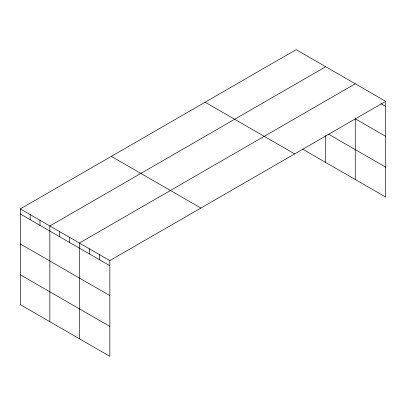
<?xml version="1.0" encoding="UTF-8"?>
<svg xmlns="http://www.w3.org/2000/svg" width="406" height="406" viewBox="0 0 406 406"><rect width="100%" height="100%" fill="white"/><g stroke="black" fill="none" stroke-linecap="round" stroke-linejoin="round"><path stroke-width="0.61" d="M20.3 208.917L109.843 260.611L109.843 356.351L20.3 304.652L20.3 208.917L296.157 49.649L385.7 101.348L385.7 197.083L302.724 149.18M325.708 66.711L49.847 225.975L49.847 321.714M355.255 83.773L79.398 243.037L79.398 338.771M109.843 260.611L385.7 101.348M380.894 103.662L385.7 106.438M385.7 136.35L355.255 118.775L355.255 179.508M328.444 134.112L385.7 167.17M205.126 102.21L294.665 153.904M111.335 156.361L200.874 208.055M20.3 214.008L109.843 265.702M20.3 243.92L109.843 295.614M20.3 274.74L109.843 326.434M325.708 135.65L325.708 162.446M99.693 254.755L99.693 259.845M89.543 248.893L89.543 253.983M69.548 237.348L69.548 242.438M59.697 231.664L59.697 236.754M40.001 220.291L40.001 225.381M30.151 214.601L30.151 219.692"/></g></svg>
